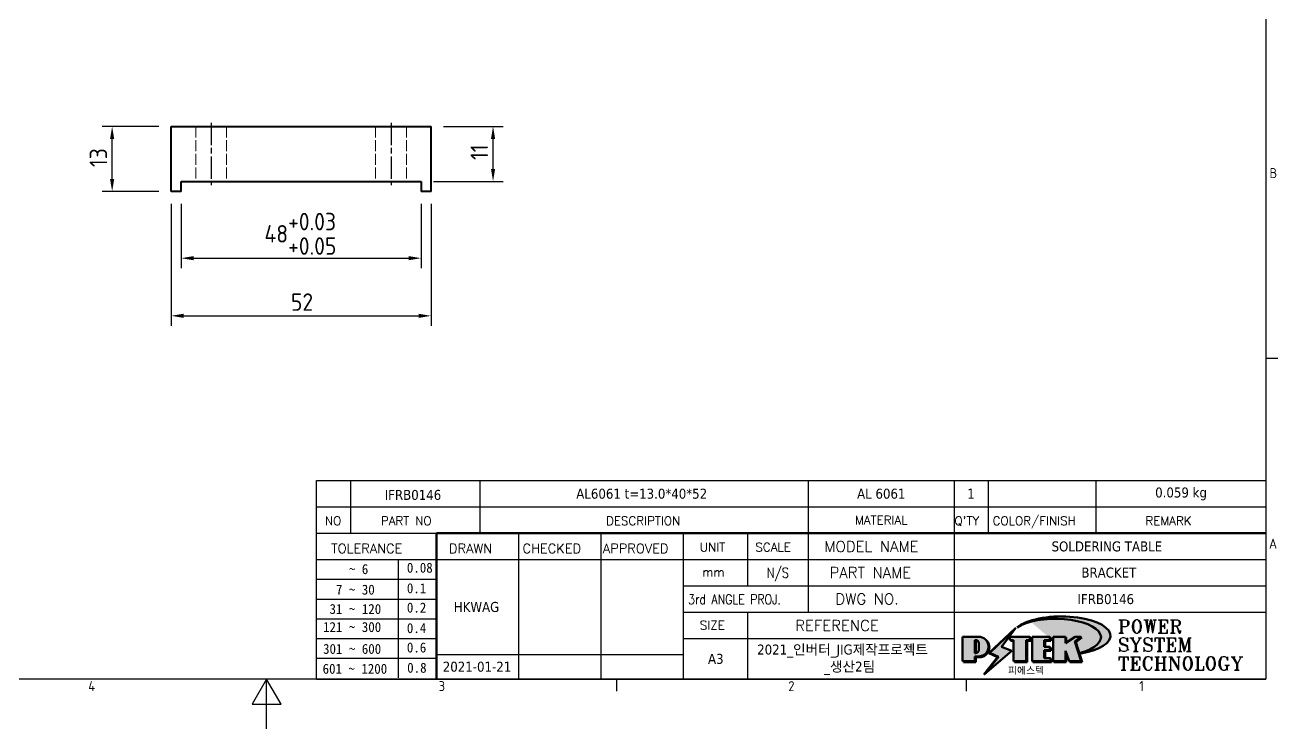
# Model space of a CAD drawing. Header units: millimetres. Extents: x 0 to 420, y 0 to 297.
# Drawn here: x 161.7 to 412.4, y 0 to 141 of the extents above; entities that cross this region are included whole.
import ezdxf
from ezdxf.enums import TextEntityAlignment as Align

# ---------------------------------------------------------------- set-up
doc = ezdxf.new("R2010")
doc.units = ezdxf.units.MM
doc.linetypes.add('CHAIN', pattern=[0.35429999999999995, 0.2362, -0.0295, 0.0591, -0.0295])
doc.linetypes.add('DASHED', pattern=[0.2067, 0.1654, -0.0413])
doc.layers.get('0').update_dxf_attribs({"color": 3, "lineweight": 25})
for name, color, linetype, lineweight in [('가려진 것(ISO)', 2, 'DASHED', 18), ('가시적인 것(ISO)', 3, 'Continuous', 40), ('경계(ISO)', 7, 'Continuous', 25), ('제목(ISO)', 5, 'Continuous', 50), ('중심선(ISO)', 1, 'Continuous', 25), ('치수(ISO)', 2, 'Continuous', 25), ('해치(ISO)', 7, 'Continuous', 18)]:
    doc.layers.add(name, color=color, linetype=linetype, lineweight=lineweight)
doc.styles.add('HAN_291', font='')
doc.styles.add('HAN_370', font='', dxfattribs={"width": 2})
doc.styles.add('RC_284', font='ROMANC.shx')
doc.styles.add('RC_287', font='ROMANC.shx')
doc.styles.add('RC_292', font='ROMANC.shx')
doc.styles.add('ROMANT_294', font='romant.shx')
doc.styles.add('문자 텍스트_PSTEK_POSCO', font='isocp.shx')
doc.styles.add('치수 텍스트_PSTEK_POSCO', font='isocp.shx')
doc.styles.add('텍스트 스타일198', font='tahoma.ttf')
doc.styles.add('텍스트 스타일333', font='ROMANC.shx', dxfattribs={"width": 0.800000011920929})
doc.styles.get('HAN_291').set_extended_font_data('GulimChe')
doc.styles.get('HAN_370').set_extended_font_data('GulimChe')
doc.dimstyles.new('치수_PSTEK_POSCO', dxfattribs={"dimtxt": 3.5, "dimasz": 2.5, "dimexe": 2, "dimexo": 2.5, "dimgap": 1, "dimtad": 1, "dimrnd": 1e-08, "dimdsep": 46, "dimtxsty": '치수 텍스트_PSTEK_POSCO', "dimcen": 0.09, "dimdle": 10, "dimclrd": 7, "dimclre": 7, "dimclrt": 2, "dimadec": 1, "dimazin": 2, "dimtfac": 1, "dimtmove": 0, "dimatfit": 3, "dimfxl": 0, "dimtolj": 1, "dimlwd": -1, "dimlwe": -1, "dimarcsym": 0})

# ---------------------------------------------------------------- blocks, each defined once
blk = doc.blocks.new('경계 Default Border')
at = {"layer": '경계(ISO)'}
for p, q in [((410, 74.25000190734863), (412.400016784668, 74.25000190734863)), ((280, 10), (280, 7.599999904632568)), ((350, 10), (350, 7.599999904632568))]:
    blk.add_line(p, q, dxfattribs=at)
at = {"layer": '경계(ISO)', "flags": 128}
for points in [[(10, 10), (10, 287.0000076293945), (410, 287.0000076293945), (410, 10), (10, 10)], [(210, 0), (210, 10), (207.1132469177246, 5), (212.8867530822754, 5), (210, 10)]]:
    blk.add_lwpolyline(points, dxfattribs=at)
at = {"layer": '경계(ISO)', "color": 2, "char_height": 2.000000029802322, "attachment_point": 7, "style": '문자 텍스트_PSTEK_POSCO'}
for s, insert in [('B', (410.718846771929, 110.3559296629392)), ('A', (410.6096005397006, 36.12023240455892)), ('4', (174.3156467487881, 7.599999970197677)), ('3', (244.4456930345745, 7.580929648038)), ('2', (314.418492964537, 7.580929648038)), ('1', (384.6573774223157, 7.599999970197677))]:
    blk.add_mtext(s, dxfattribs=dict(at, insert=insert))
blk = doc.blocks.new('제목 블록 PSTEK')
h = blk.add_hatch(color=1)
edge = h.paths.add_edge_path(flags=0)
edge.add_line((314.2242174273352, 19.60711530335299), (314.2242174273352, 17.00126995915134))
edge.add_line((314.2242174273352, 17.00126995915134), (314.3485873187598, 17.00126995915134))
edge.add_arc((314.3485873187598, 17.6527312952023), 0.6514613360509371, 270, 360)
edge.add_line((315.0000486548106, 17.6527312952023), (315.0000486548106, 18.95565396730211))
edge.add_arc((314.3485873187598, 18.95565396730212), 0.6514613360508712, 0, 90)
edge.add_line((314.3485873187598, 19.60711530335299), (314.2242174273352, 19.60711530335299))
edge = h.paths.add_edge_path()
edge.add_arc((314.9847713324306, 18.28938669179658), 1.969189947606664, 269.9999999999959, 450)
edge.add_line((314.9847713324306, 20.25857663940318), (311.7664314776902, 20.25857663940324))
edge.add_line((311.7664314776902, 20.25857663940324), (311.7664314776902, 15.3430047401139))
edge.add_line((311.7664314776902, 15.3430047401139), (314.2242174273352, 15.3430047401139))
edge.add_line((314.2242174273352, 15.3430047401139), (314.2242174273352, 16.32019674418991))
edge.add_line((314.2242174273352, 16.32019674418991), (314.9847713324307, 16.32019674418991))
for color, points in [(252, [(317.2195697678507, 17.0593801673321), (322.0326348870767, 21.62682475217465), (322.2781991042243, 21.94392121864296), (317.0471853425802, 16.97985676345368), (318.7512090904202, 16.1899260703855), (316.0018030350395, 12.71868385740789), (316.3356552234328, 13.00206718743325), (318.9235935156908, 16.2694494742633)]), (5, [(321.6183518841322, 17.4193704504104), (319.5281351041078, 18.24969419629727), (322.4505835294948, 22.02344462252142), (317.2195697678507, 17.0593801673321), (318.9235935156908, 16.2694494742633), (316.1741874603099, 12.79820726128571)]), (1, [(324.4839107253602, 19.60711530335299), (325.2419748254881, 19.60711530335299), (325.2419748254881, 20.25857663940324), (321.2266040451076, 20.25857663940324), (321.2266040451076, 19.60711530335299), (321.9846681452406, 19.60711530335299), (321.9846681452406, 15.3430047401139), (324.4839107253602, 15.3430047401139)]), (252, [(324.6615819988275, 19.45905590879572), (325.4196460989604, 19.45905590879572), (325.4196460989604, 20.11051724484596), (325.2419748254881, 20.11051724484596), (325.2419748254881, 19.60711530335299), (324.4839107253602, 19.60711530335299), (324.4839107253602, 15.3430047401139), (322.1623394187076, 15.3430047401139), (322.1623394187076, 15.19494534555726), (324.6615819988275, 15.19494534555726)]), (1, [(329.2277337269622, 20.25857663940324), (325.65654113025, 20.25857663940324), (325.65654113025, 15.3430047401139), (329.3580259941756, 15.3430047401139), (329.3580259941756, 15.9944660761648), (328.1137701654877, 15.9944660761648), (328.1137701654877, 17.56360607323003), (329.2277337269622, 17.56360607323003), (329.2277337269622, 18.25543873810179), (328.1137701654877, 18.25543873810179), (328.1137701654877, 19.60711530335299), (329.2277337269622, 19.60711530335299)]), (252, [(328.2914414389548, 19.45905590879572), (329.4054050004294, 19.45905590879572), (329.4054050004294, 20.11051724484596), (329.2277337269622, 20.11051724484596), (329.2277337269622, 19.60711530335299), (328.1137701654877, 19.60711530335299), (328.1137701654877, 18.25543873810179), (328.2914414389548, 18.25543873810179)]), (1, [(332.3312149849806, 20.25857663940324), (329.8592894925411, 20.25857663940324), (329.8592894925411, 15.3430047401139), (332.3312149849806, 15.3430047401139), (332.3312149849806, 17.4318630164523), (333.0701931098801, 15.3430047401139), (335.4855464857051, 15.3430047401139), (334.2514536401189, 19.30614745124769), (335.4379594596742, 20.25857663940324), (334.3071782107978, 20.25857663940324), (332.3312149849806, 18.99741471888304)]), (252, [(332.5088862584528, 20.1105172448466), (332.3312149849806, 20.1105172448466), (332.3312149849806, 18.99741471888368), (332.5088862584528, 19.11081371413894)]), (252, [(335.6156307331414, 20.11051724484596), (335.2535118015555, 20.11051724484596), (334.2514536401189, 19.30614745124769), (335.4855464857051, 15.3430047401139), (333.1954852176545, 15.3430047401139), (333.2478643833523, 15.19494534555726), (335.6632177591723, 15.19494534555726), (334.4291249135862, 19.15808805669106)]), (252, [(321.9846681452406, 19.60711530335299), (321.4042753185749, 19.60711530335299), (321.4042753185749, 19.45905590879572), (321.9846681452406, 19.45905590879572)]), (252, [(328.2914414389548, 17.41554667867274), (329.4054050004294, 17.41554667867274), (329.4054050004294, 18.10737934354514), (329.2277337269622, 18.10737934354514), (329.2277337269622, 17.56360607323003), (328.1137701654877, 17.56360607323003), (328.1137701654877, 15.9944660761648), (328.2914414389548, 15.9944660761648)]), (252, [(329.5356972676428, 15.8464066816075), (329.3580259941756, 15.8464066816075), (329.3580259941756, 15.3430047401139), (325.8342124037171, 15.3430047401139), (325.8342124037171, 15.19494534555726), (329.5356972676428, 15.19494534555726)]), (252, [(332.5088862584528, 16.92964231796647), (332.3312149849806, 17.43186301645164), (332.3312149849806, 15.3430047401139), (330.0369607660135, 15.3430047401139), (330.0369607660135, 15.19494534555726), (332.5088862584528, 15.19494534555726)])]:
    blk.add_hatch(color=color).paths.add_polyline_path(points)
h = blk.add_hatch(color=252)
edge = h.paths.add_edge_path()
edge.add_arc((314.9847713324309, 18.28938669179657), 1.969189947606666, 270, 406.8278729790604)
edge.add_arc((315.1624426058984, 18.1413272972396), 1.969189947606962, -90, 53.560984836317004, ccw=False)
edge.add_line((315.1624426058984, 16.17213734963263), (314.4018887008024, 16.17213734963263))
edge.add_line((314.4018887008024, 16.17213734963263), (314.4018887008024, 15.19494534555726))
edge.add_line((314.4018887008024, 15.19494534555726), (311.9441027511573, 15.19494534555726))
edge.add_line((311.9441027511573, 15.19494534555726), (311.9441027511573, 15.3430047401139))
edge.add_line((311.9441027511573, 15.3430047401139), (314.2242174273352, 15.3430047401139))
edge.add_line((314.2242174273352, 15.3430047401139), (314.2242174273352, 16.32019674418991))
edge.add_line((314.2242174273352, 16.32019674418991), (314.9847713324309, 16.32019674418991))
h = blk.add_hatch(color=252)
edge = h.paths.add_edge_path()
edge.add_line((314.4018887008024, 19.45905590879572), (314.5262585922315, 19.45905590879572))
edge.add_arc((314.5262585922314, 18.80759457274939), 0.6514613360463194, 60.4189348879147, 90.00000000000318, ccw=False)
edge.add_arc((314.3485873187602, 18.95565396730057), 0.6514613360524251, 39.96992292766206, 90.00000000009999)
edge.add_line((314.3485873187591, 19.60711530335307), (314.2242174273352, 19.60711530335298))
edge.add_line((314.2242174273352, 19.60711530335299), (314.2242174273352, 17.00126995915134))
edge.add_line((314.2242174273352, 17.00126995915134), (314.3485873187591, 17.00126995915134))
edge.add_arc((314.3485873187568, 17.652731295233), 0.6514613360816299, 270.0000000002, 274.6930825552478)
edge.add_line((314.4018887008024, 17.0034541317032), (314.4018887008024, 19.45905590879572))
at = {"layer": '해치(ISO)', "true_color": 0x27d1fc}
h = blk.add_hatch(color=140, dxfattribs=at)
edge = h.paths.add_edge_path()
edge.add_ellipse((330.3660919371412, 20.15576403068321), major_axis=(9.100907360794343, 0), ratio=0.4069904968023172, start_angle=301.3098473703837, end_angle=507.7436900681698)
edge.add_ellipse((331.5340919371412, 20.4634168429492), major_axis=(-9.82350664112931, 0), ratio=0.3942600559756514, start_angle=111.51207141178469, end_angle=334.47025347086895, ccw=False)
edge.add_line((335.1363447531188, 16.8601935978785), (335.0955236905705, 16.99119398620872))
at = {"color": 180}
for p, q in [((182.475792979055, 11.79100474011392), (182.4757929790549, 51.56524660363496)), ((182.4757929790549, 51.56524660363496), (372.4757929537551, 51.56524660363496)), ((189.2651435055721, 51.56524660363496), (189.2651435055722, 41.00524660363494)), ((215.2152739891528, 41.00524660363494), (215.2152739891528, 51.56524660363496)), ((280.8758854511282, 51.56524660363496), (280.8758854511282, 41.00524660363494)), ((310.0881549537552, 51.56524660363496), (310.0881549537553, 41.00524660363494)), ((316.9044520275131, 51.56524660363496), (316.9044520275127, 41.00524660363494)), ((338.4566026226726, 51.56524660363496), (338.4566026226727, 41.00524660363494)), ((372.4757929537551, 51.56524660363496), (372.4757929537551, 11.79100474011389)), ((182.475792979055, 46.2852466036349), (372.4757929537551, 46.28524660363492)), ((182.475792979055, 41.00524660363493), (206.451475290024, 41.00524660363493)), ((222.9401812389276, 11.79100474011392), (222.9401812389276, 41.00524660363494)), ((239.4288871878316, 11.79100474011392), (239.4288871878316, 41.00524660363494)), ((255.9175931367356, 11.79100474011392), (255.9175931367356, 41.00524660363494)), ((268.6918866058747, 41.00524660363494), (268.6918866058747, 30.44524660363498)), ((280.8758854511282, 41.00524660363494), (280.8758854511282, 25.16524660363502)), ((310.088154953755, 41.00524660363494), (310.088154953755, 11.79100474011392)), ((182.475792979055, 35.72524660363497), (206.451475290024, 35.72524660363497)), ((198.8621818849491, 12.02524660363491), (198.8621818849491, 35.72524660363497)), ((206.451475290024, 35.72524660363497), (372.4757929537551, 35.72524660363497)), ((182.475792979055, 31.77524660363492), (206.451475290024, 31.77524660363492)), ((255.917593136736, 30.44524660363498), (372.4757929537552, 30.44524660363501)), ((182.475792979055, 27.82524660363487), (206.451475290024, 27.82524660363487)), ((255.9175931367359, 25.16524660363502), (372.4757929537552, 25.165246603635)), ((268.6918866058744, 25.16524660363502), (268.6918866058744, 11.79100474011392)), ((182.475792979055, 23.87524660363505), (206.451475290024, 23.87524660363505)), ((182.475792979055, 19.92524660363478), (206.451475290024, 19.92524660363478)), ((255.9175931367359, 19.88524660363481), (310.0881549537553, 19.88524660363481)), ((182.475792979055, 15.97524660363496), (206.451475290024, 15.97524660363496)), ((206.451475290024, 16.74100474011396), (255.9175931367359, 16.74100474011396)), ((182.475792979055, 11.79100474011392), (372.4757929537551, 11.79100474011389))]:
    blk.add_line(p, q, dxfattribs=at)
at = {"color": 7, "lineweight": 50}
for p, q in [((206.4514752900237, 11.79100474011392), (206.4514752900237, 41.00524660363494)), ((206.451475290024, 41.00524660363494), (372.4757929537551, 41.00524660363496))]:
    blk.add_line(p, q, dxfattribs=at)
at = {"color": 7}
for p, q in [((311.7664314776902, 20.25900474011391), (311.7664314776902, 15.34300474011391)), ((314.9847713324309, 20.25857663940324), (311.7664314776902, 20.25857663940324)), ((314.9847713324309, 20.25857663940324), (311.7664314776902, 20.25857663940324)), ((311.7664314776902, 20.25857663940324), (311.7664314776902, 15.3430047401139)), ((322.2781991042243, 21.94392121864296), (317.0471853425802, 16.97985676345368)), ((322.4505835294948, 22.02344462252142), (317.2195697678507, 17.0593801673321)), ((317.2195697678507, 17.0593801673321), (322.0326348870767, 21.62682475217465)), ((319.5281351041078, 18.24969419629727), (322.4505835294948, 22.02344462252142)), ((325.2419748254881, 20.25857663940324), (321.2266040451076, 20.25857663940324)), ((321.2266040451076, 20.25857663940324), (321.2266040451076, 19.60711530335299)), ((325.2419748254881, 20.25857663940324), (321.2266040451076, 20.25857663940324)), ((321.2266040451076, 20.25857663940324), (321.2266040451076, 19.60711530335299)), ((322.0326348870767, 21.62682475217465), (322.2781991042243, 21.94392121864296)), ((325.2419748254881, 19.60711530335299), (325.2419748254881, 20.25857663940324)), ((325.2419748254881, 19.60711530335299), (325.2419748254881, 20.25857663940324)), ((325.4196460989604, 20.11051724484596), (325.2419748254881, 20.11051724484596)), ((325.2419748254881, 20.11051724484596), (325.2419748254881, 19.60711530335299)), ((325.4196460989604, 19.45905590879572), (325.4196460989604, 20.11051724484596)), ((329.2277337269622, 20.25857663940324), (325.65654113025, 20.25857663940324)), ((325.65654113025, 20.25857663940324), (325.65654113025, 15.3430047401139)), ((325.65654113025, 20.25857663940324), (325.65654113025, 15.3430047401139)), ((329.2277337269622, 20.25857663940324), (325.65654113025, 20.25857663940324)), ((329.2277337269622, 19.60711530335299), (329.2277337269622, 20.25857663940324)), ((329.2277337269622, 19.60711530335299), (329.2277337269622, 20.25857663940324)), ((329.4054050004294, 20.11051724484596), (329.2277337269622, 20.11051724484596)), ((329.2277337269622, 20.11051724484596), (329.2277337269622, 19.60711530335299)), ((329.4054050004294, 19.45905590879572), (329.4054050004294, 20.11051724484596)), ((332.3312149849806, 20.25857663940324), (329.8592894925411, 20.25857663940324)), ((329.8592894925411, 20.25857663940324), (329.8592894925411, 15.3430047401139)), ((329.8592894925411, 20.25857663940324), (329.8592894925411, 15.3430047401139)), ((332.3312149849806, 20.25857663940324), (329.8592894925411, 20.25857663940324)), ((334.3071782107978, 20.25857663940324), (332.3312149849806, 18.99741471888304)), ((332.3312149849806, 18.99741471888304), (332.3312149849806, 20.25857663940324)), ((334.3071782107978, 20.25857663940324), (332.3312149849806, 18.99741471888304)), ((332.3312149849806, 18.99741471888304), (332.3312149849806, 20.25857663940324)), ((332.5088862584528, 20.1105172448466), (332.3312149849806, 20.1105172448466)), ((332.3312149849806, 20.1105172448466), (332.3312149849806, 18.99741471888368)), ((332.5088862584528, 19.11081371413894), (332.5088862584528, 20.1105172448466)), ((334.2514536401189, 19.30614745124769), (335.4379594596742, 20.25857663940324)), ((334.2514536401189, 19.30614745124769), (335.4379594596742, 20.25857663940324)), ((335.2535118015555, 20.11051724484596), (334.2514536401189, 19.30614745124769)), ((335.4379594596742, 20.25857663940324), (334.3071782107978, 20.25857663940324)), ((335.4379594596742, 20.25857663940324), (334.3071782107978, 20.25857663940324)), ((334.4291249135862, 19.15808805669104), (335.6156307331414, 20.11051724484596)), ((335.6156307331414, 20.11051724484596), (335.2535118015555, 20.11051724484596)), ((314.2242174273352, 17.00126995915134), (314.2242174273352, 19.60711530335299)), ((314.2242174273352, 19.60711530335299), (314.3485873187591, 19.60711530335299)), ((314.3485873187591, 19.60711530335299), (314.2242174273352, 19.60711530335299)), ((314.2242174273352, 19.60711530335299), (314.2242174273352, 17.00126995915134)), ((314.2242174273352, 17.00126995915134), (314.2242174273352, 19.60711530335299)), ((314.2242174273352, 19.60711530335299), (314.3485873187591, 19.60711530335299)), ((314.4018887008024, 19.45905590879572), (314.5262585922314, 19.45905590879572)), ((314.4018887008024, 17.0034541317032), (314.4018887008024, 19.45905590879572)), ((315.0000486548106, 18.95565396730275), (315.0000486548106, 17.65273129520161)), ((315.0000486548106, 18.95565396730275), (315.0000486548106, 17.65273129520161)), ((321.6183518841322, 17.4193704504104), (319.5281351041078, 18.24969419629727)), ((321.2266040451076, 19.60711530335299), (321.9846681452406, 19.60711530335299)), ((321.2266040451076, 19.60711530335299), (321.9846681452406, 19.60711530335299)), ((321.4042753185749, 19.60711530335299), (321.4042753185749, 19.45905590879572)), ((321.9846681452406, 19.60711530335299), (321.4042753185749, 19.60711530335299)), ((321.4042753185749, 19.45905590879572), (321.9846681452406, 19.45905590879572)), ((321.9846681452406, 19.60711530335299), (321.9846681452406, 15.3430047401139)), ((321.9846681452406, 19.45905590879572), (321.9846681452406, 19.60711530335299)), ((321.9846681452406, 19.60711530335299), (321.9846681452406, 15.3430047401139)), ((324.4839107253602, 19.60711530335299), (325.2419748254881, 19.60711530335299)), ((324.4839107253602, 15.3430047401139), (324.4839107253602, 19.60711530335299)), ((325.2419748254881, 19.60711530335299), (324.4839107253602, 19.60711530335299)), ((324.4839107253602, 19.60711530335299), (324.4839107253602, 15.3430047401139)), ((324.4839107253602, 19.60711530335299), (325.2419748254881, 19.60711530335299)), ((324.4839107253602, 15.3430047401139), (324.4839107253602, 19.60711530335299)), ((324.6615819988275, 19.45905590879572), (325.4196460989604, 19.45905590879572)), ((324.6615819988275, 15.19494534555726), (324.6615819988275, 19.45905590879572)), ((328.1137701654877, 18.25543873810179), (328.1137701654877, 19.60711530335299)), ((328.1137701654877, 19.60711530335299), (329.2277337269622, 19.60711530335299)), ((329.2277337269622, 19.60711530335299), (328.1137701654877, 19.60711530335299)), ((328.1137701654877, 19.60711530335299), (328.1137701654877, 18.25543873810179)), ((328.1137701654877, 18.25543873810179), (328.1137701654877, 19.60711530335299)), ((328.1137701654877, 19.60711530335299), (329.2277337269622, 19.60711530335299)), ((329.2277337269622, 18.25543873810179), (328.1137701654877, 18.25543873810179)), ((328.1137701654877, 18.25543873810179), (328.2914414389548, 18.25543873810179)), ((329.2277337269622, 18.25543873810179), (328.1137701654877, 18.25543873810179)), ((328.1137701654877, 17.56360607323003), (329.2277337269622, 17.56360607323003)), ((328.1137701654877, 15.9944660761648), (328.1137701654877, 17.56360607323003)), ((329.2277337269622, 17.56360607323003), (328.1137701654877, 17.56360607323003)), ((328.1137701654877, 17.56360607323003), (328.1137701654877, 15.9944660761648)), ((328.1137701654877, 17.56360607323003), (329.2277337269622, 17.56360607323003)), ((328.1137701654877, 15.9944660761648), (328.1137701654877, 17.56360607323003)), ((328.2914414389548, 18.25543873810179), (328.2914414389548, 19.45905590879572)), ((328.2914414389548, 19.45905590879572), (329.4054050004294, 19.45905590879572)), ((329.2277337269622, 17.56360607323003), (329.2277337269622, 18.25543873810179)), ((329.2277337269622, 17.56360607323003), (329.2277337269622, 18.25543873810179)), ((329.4054050004294, 18.10737934354514), (329.2277337269622, 18.10737934354514)), ((329.2277337269622, 18.10737934354514), (329.2277337269622, 17.56360607323003)), ((329.4054050004294, 17.41554667867274), (329.4054050004294, 18.10737934354514)), ((332.3312149849806, 18.99741471888368), (332.5088862584528, 19.11081371413894)), ((335.4855464857051, 15.3430047401139), (334.2514536401189, 19.30614745124769)), ((334.2514536401189, 19.30614745124769), (335.4855464857051, 15.3430047401139)), ((335.4855464857051, 15.3430047401139), (334.2514536401189, 19.30614745124769)), ((335.6632177591723, 15.19494534555726), (334.4291249135862, 19.15808805669104)), ((345.0447381189468, 17.50375595811051), (344.9867755289346, 17.689895936919)), ((311.7664314776902, 15.3430047401139), (314.2242174273352, 15.3430047401139)), ((311.7664314776902, 15.3430047401139), (314.2242174273352, 15.3430047401139)), ((314.2242174273352, 15.3430047401139), (311.9441027511573, 15.3430047401139)), ((311.9441027511573, 15.3430047401139), (311.9441027511573, 15.19494534555726)), ((311.9441027511573, 15.19494534555726), (314.4018887008024, 15.19494534555726)), ((314.3485873187591, 17.00126995915134), (314.2242174273352, 17.00126995915134)), ((314.2242174273352, 17.00126995915134), (314.3485873187591, 17.00126995915134)), ((314.3485873187591, 17.00126995915134), (314.2242174273352, 17.00126995915134)), ((314.2242174273352, 16.32019674418991), (314.9847713324309, 16.32019674418991)), ((314.2242174273352, 15.3430047401139), (314.2242174273352, 16.32019674418991)), ((314.9847713324309, 16.32019674418991), (314.2242174273352, 16.32019674418991)), ((314.2242174273352, 16.32019674418991), (314.2242174273352, 15.3430047401139)), ((314.2242174273352, 16.32019674418991), (314.9847713324309, 16.32019674418991)), ((314.2242174273352, 15.3430047401139), (314.2242174273352, 16.32019674418991)), ((314.4018887008024, 16.17213734963263), (315.162442605898, 16.17213734963263)), ((314.4018887008024, 15.19494534555726), (314.4018887008024, 16.17213734963263)), ((318.7512090904202, 16.1899260703855), (316.0018030350395, 12.71868385740789)), ((316.1741874603099, 12.79820726128571), (321.6183518841322, 17.4193704504104)), ((318.9235935156908, 16.2694494742633), (316.1741874603099, 12.79820726128571)), ((316.3356552234328, 13.00206718743325), (318.9235935156908, 16.2694494742633)), ((317.0471853425802, 16.97985676345368), (318.7512090904202, 16.1899260703855)), ((318.9235935156908, 16.2694494742633), (317.2195697678507, 17.0593801673321)), ((317.2195697678507, 17.0593801673321), (318.9235935156908, 16.2694494742633)), ((321.9846681452406, 15.3430047401139), (324.4839107253602, 15.3430047401139)), ((321.9846681452406, 15.3430047401139), (324.4839107253602, 15.3430047401139)), ((324.4839107253602, 15.3430047401139), (322.1623394187076, 15.3430047401139)), ((322.1623394187076, 15.3430047401139), (322.1623394187076, 15.19494534555726)), ((322.1623394187076, 15.19494534555726), (324.6615819988275, 15.19494534555726)), ((325.65654113025, 15.3430047401139), (329.3580259941756, 15.3430047401139)), ((325.65654113025, 15.3430047401139), (329.3580259941756, 15.3430047401139)), ((329.3580259941756, 15.3430047401139), (325.8342124037171, 15.3430047401139)), ((325.8342124037171, 15.3430047401139), (325.8342124037171, 15.19494534555726)), ((325.8342124037171, 15.19494534555726), (329.5356972676428, 15.19494534555726)), ((329.3580259941756, 15.9944660761648), (328.1137701654877, 15.9944660761648)), ((328.1137701654877, 15.9944660761648), (328.2914414389548, 15.9944660761648)), ((329.3580259941756, 15.9944660761648), (328.1137701654877, 15.9944660761648)), ((328.2914414389548, 15.9944660761648), (328.2914414389548, 17.41554667867274)), ((328.2914414389548, 17.41554667867274), (329.4054050004294, 17.41554667867274)), ((329.3580259941756, 15.3430047401139), (329.3580259941756, 15.9944660761648)), ((329.3580259941756, 15.3430047401139), (329.3580259941756, 15.9944660761648)), ((329.5356972676428, 15.8464066816075), (329.3580259941756, 15.8464066816075)), ((329.3580259941756, 15.8464066816075), (329.3580259941756, 15.3430047401139)), ((329.5356972676428, 15.19494534555726), (329.5356972676428, 15.8464066816075)), ((329.8592894925411, 15.3430047401139), (332.3312149849806, 15.3430047401139)), ((329.8592894925411, 15.3430047401139), (332.3312149849806, 15.3430047401139)), ((332.3312149849806, 15.3430047401139), (330.0369607660135, 15.3430047401139)), ((330.0369607660135, 15.3430047401139), (330.0369607660135, 15.19494534555726)), ((330.0369607660135, 15.19494534555726), (332.5088862584528, 15.19494534555726)), ((332.3312149849806, 17.4318630164523), (333.0701931098801, 15.3430047401139)), ((332.3312149849806, 15.3430047401139), (332.3312149849806, 17.4318630164523)), ((332.5088862584528, 16.92964231796647), (332.3312149849806, 17.43186301645164)), ((332.3312149849806, 17.43186301645164), (332.3312149849806, 15.3430047401139)), ((332.3312149849806, 17.4318630164523), (333.0701931098801, 15.3430047401139)), ((332.3312149849806, 15.3430047401139), (332.3312149849806, 17.4318630164523)), ((332.5088862584528, 15.19494534555726), (332.5088862584528, 16.92964231796647)), ((333.0701931098801, 15.3430047401139), (335.4855464857051, 15.3430047401139)), ((333.0701931098801, 15.3430047401139), (335.4855464857051, 15.3430047401139)), ((335.4855464857051, 15.3430047401139), (333.1954852176545, 15.3430047401139)), ((333.1954852176545, 15.3430047401139), (333.2478643833523, 15.19494534555726)), ((333.2478643833523, 15.19494534555726), (335.6632177591723, 15.19494534555726)), ((316.0018030350395, 12.71868385740789), (316.3356552234328, 13.00206718743325))]:
    blk.add_line(p, q, dxfattribs=at)
at = {"color": 1}
for p, q in [((314.9847713324309, 20.25857663940324), (311.7664314776902, 20.25857663940324)), ((311.7664314776902, 20.25857663940324), (311.7664314776902, 15.3430047401139)), ((325.2419748254881, 20.25857663940324), (321.2266040451076, 20.25857663940324)), ((321.2266040451076, 20.25857663940324), (321.2266040451076, 19.60711530335299)), ((325.2419748254881, 19.60711530335299), (325.2419748254881, 20.25857663940324)), ((329.2277337269622, 20.25857663940324), (325.65654113025, 20.25857663940324)), ((325.65654113025, 20.25857663940324), (325.65654113025, 15.3430047401139)), ((329.2277337269622, 19.60711530335299), (329.2277337269622, 20.25857663940324)), ((332.3312149849806, 20.25857663940324), (329.8592894925411, 20.25857663940324)), ((329.8592894925411, 20.25857663940324), (329.8592894925411, 15.3430047401139)), ((334.3071782107978, 20.25857663940324), (332.3312149849806, 18.99741471888304)), ((332.3312149849806, 18.99741471888304), (332.3312149849806, 20.25857663940324)), ((334.2514536401189, 19.30614745124769), (335.4379594596742, 20.25857663940324)), ((335.4379594596742, 20.25857663940324), (334.3071782107978, 20.25857663940324)), ((314.2242174273352, 17.00126995915134), (314.2242174273352, 19.60711530335299)), ((314.2242174273352, 19.60711530335299), (314.3485873187591, 19.60711530335299)), ((315.0000486548106, 18.95565396730275), (315.0000486548106, 17.65273129520161)), ((321.2266040451076, 19.60711530335299), (321.9846681452406, 19.60711530335299)), ((321.9846681452406, 19.60711530335299), (321.9846681452406, 15.3430047401139)), ((324.4839107253602, 19.60711530335299), (325.2419748254881, 19.60711530335299)), ((324.4839107253602, 15.3430047401139), (324.4839107253602, 19.60711530335299)), ((328.1137701654877, 18.25543873810179), (328.1137701654877, 19.60711530335299)), ((328.1137701654877, 19.60711530335299), (329.2277337269622, 19.60711530335299)), ((329.2277337269622, 18.25543873810179), (328.1137701654877, 18.25543873810179)), ((328.1137701654877, 17.56360607323003), (329.2277337269622, 17.56360607323003)), ((328.1137701654877, 15.9944660761648), (328.1137701654877, 17.56360607323003)), ((329.2277337269622, 17.56360607323003), (329.2277337269622, 18.25543873810179)), ((335.4855464857051, 15.3430047401139), (334.2514536401189, 19.30614745124769)), ((311.7664314776902, 15.3430047401139), (314.2242174273352, 15.3430047401139)), ((314.3485873187591, 17.00126995915134), (314.2242174273352, 17.00126995915134)), ((314.2242174273352, 16.32019674418991), (314.9847713324309, 16.32019674418991)), ((314.2242174273352, 15.3430047401139), (314.2242174273352, 16.32019674418991)), ((321.9846681452406, 15.3430047401139), (324.4839107253602, 15.3430047401139)), ((325.65654113025, 15.3430047401139), (329.3580259941756, 15.3430047401139)), ((329.3580259941756, 15.9944660761648), (328.1137701654877, 15.9944660761648)), ((329.3580259941756, 15.3430047401139), (329.3580259941756, 15.9944660761648)), ((329.8592894925411, 15.3430047401139), (332.3312149849806, 15.3430047401139)), ((332.3312149849806, 17.4318630164523), (333.0701931098801, 15.3430047401139)), ((332.3312149849806, 15.3430047401139), (332.3312149849806, 17.4318630164523)), ((333.0701931098801, 15.3430047401139), (335.4855464857051, 15.3430047401139))]:
    blk.add_line(p, q, dxfattribs=at)
at = {"color": 5}
for p, q in [((322.4505835294948, 22.02344462252142), (317.2195697678507, 17.0593801673321)), ((319.5281351041078, 18.24969419629727), (322.4505835294948, 22.02344462252142)), ((321.6183518841322, 17.4193704504104), (319.5281351041078, 18.24969419629727)), ((316.1741874603099, 12.79820726128571), (321.6183518841322, 17.4193704504104)), ((318.9235935156908, 16.2694494742633), (316.1741874603099, 12.79820726128571)), ((317.2195697678507, 17.0593801673321), (318.9235935156908, 16.2694494742633))]:
    blk.add_line(p, q, dxfattribs=at)
at = {"color": 7}
for centre, radius, start, end in [((314.9847713324309, 18.28938669179658), 1.969189947606665, 270, 90), ((314.9847713324309, 18.28938669179658), 1.969189947606665, 270, 90), ((314.3485873187598, 18.95565396730211), 0.6514613360508712, 0, 90), ((314.3485873187602, 18.95565396730057), 0.6514613360524251, 39.96992292766117, 90), ((314.3485873187598, 18.95565396730212), 0.6514613360508712, 0, 90), ((314.3485873187597, 17.65273129520228), 0.6514613360509381, 270, 0), ((314.3485873187598, 17.6527312952023), 0.6514613360509381, 270, 0), ((314.5262585922314, 18.80759457274939), 0.6514613360463193, 60.41893488791137, 90), ((314.9847713324307, 18.2893866917965), 1.969189947606594, 270, 46.82787297909833), ((315.1624426058984, 18.1413272972396), 1.969189947606961, 270, 53.56098483636067), ((314.3485873187568, 17.652731295233), 0.6514613360816299, 270, 274.6930825552478)]:
    blk.add_arc(centre, radius, start, end, dxfattribs=at)
at = {"color": 1}
for centre, radius, start, end in [((314.9847713324309, 18.28938669179657), 1.969189947606665, 270, 90), ((314.3485873187598, 18.95565396730211), 0.6514613360508712, 0, 90), ((314.3485873187598, 17.6527312952023), 0.6514613360509381, 270, 0)]:
    blk.add_arc(centre, radius, start, end, dxfattribs=at)
at = {"layer": '제목(ISO)', "lineweight": 18}
blk.add_line((182.475792979055, 35.72500474011393), (182.475792979055, 11.79100474011392), dxfattribs=at)
at = {"layer": '제목(ISO)'}
for p, q in [((314.9847713324306, 20.25857663940324), (311.7664314776902, 20.25857663940324)), ((311.7664314776902, 20.25857663940324), (311.7664314776902, 15.3430047401139)), ((322.2781991042243, 21.94392121864296), (317.0471853425802, 16.97985676345368)), ((322.4505835294948, 22.02344462252142), (317.2195697678507, 17.0593801673321)), ((317.2195697678507, 17.0593801673321), (322.0326348870767, 21.62682475217465)), ((319.5281351041078, 18.24969419629727), (322.4505835294948, 22.02344462252142)), ((325.2419748254881, 20.25857663940324), (321.2266040451076, 20.25857663940324)), ((321.2266040451076, 20.25857663940324), (321.2266040451076, 19.60711530335299)), ((322.0326348870767, 21.62682475217465), (322.2781991042243, 21.94392121864296)), ((325.2419748254881, 19.60711530335299), (325.2419748254881, 20.25857663940324)), ((325.4196460989604, 20.11051724484596), (325.2419748254881, 20.11051724484596)), ((325.2419748254881, 20.11051724484596), (325.2419748254881, 19.60711530335299)), ((325.4196460989604, 19.45905590879572), (325.4196460989604, 20.11051724484596)), ((329.2277337269622, 20.25857663940324), (325.65654113025, 20.25857663940324)), ((325.65654113025, 20.25857663940324), (325.65654113025, 15.3430047401139)), ((329.2277337269622, 19.60711530335299), (329.2277337269622, 20.25857663940324)), ((329.4054050004294, 20.11051724484596), (329.2277337269622, 20.11051724484596)), ((329.2277337269622, 20.11051724484596), (329.2277337269622, 19.60711530335299)), ((329.4054050004294, 19.45905590879572), (329.4054050004294, 20.11051724484596)), ((332.3312149849806, 20.25857663940324), (329.8592894925411, 20.25857663940324)), ((329.8592894925411, 20.25857663940324), (329.8592894925411, 15.3430047401139)), ((334.3071782107978, 20.25857663940324), (332.3312149849806, 18.99741471888304)), ((332.3312149849806, 18.99741471888304), (332.3312149849806, 20.25857663940324)), ((332.5088862584528, 20.1105172448466), (332.3312149849806, 20.1105172448466)), ((332.3312149849806, 20.1105172448466), (332.3312149849806, 18.99741471888368)), ((332.5088862584528, 19.11081371413894), (332.5088862584528, 20.1105172448466)), ((334.2514536401189, 19.30614745124769), (335.4379594596742, 20.25857663940324)), ((335.2535118015555, 20.11051724484596), (334.2514536401189, 19.30614745124769)), ((335.4379594596742, 20.25857663940324), (334.3071782107978, 20.25857663940324)), ((334.4291249135862, 19.15808805669106), (335.6156307331414, 20.11051724484596)), ((335.6156307331414, 20.11051724484596), (335.2535118015555, 20.11051724484596)), ((314.2242174273352, 17.00126995915134), (314.2242174273352, 19.60711530335299)), ((314.2242174273352, 19.60711530335299), (314.3485873187598, 19.60711530335299)), ((314.3485873187591, 19.60711530335299), (314.2242174273352, 19.60711530335299)), ((314.2242174273352, 19.60711530335299), (314.2242174273352, 17.00126995915134)), ((314.4018887008024, 19.45905590879572), (314.5262585922314, 19.45905590879572)), ((314.4018887008024, 17.0034541317032), (314.4018887008024, 19.45905590879572)), ((315.0000486548106, 18.95565396730211), (315.0000486548106, 17.6527312952023)), ((321.6183518841322, 17.4193704504104), (319.5281351041078, 18.24969419629727)), ((321.2266040451076, 19.60711530335299), (321.9846681452406, 19.60711530335299)), ((321.9846681452406, 19.60711530335299), (321.4042753185749, 19.60711530335299)), ((321.4042753185749, 19.60711530335299), (321.4042753185749, 19.45905590879572)), ((321.4042753185749, 19.45905590879572), (321.9846681452406, 19.45905590879572)), ((321.9846681452406, 19.60711530335299), (321.9846681452406, 15.3430047401139)), ((321.9846681452406, 19.45905590879572), (321.9846681452406, 19.60711530335299)), ((324.4839107253602, 19.60711530335299), (325.2419748254881, 19.60711530335299)), ((324.4839107253602, 15.3430047401139), (324.4839107253602, 19.60711530335299)), ((325.2419748254881, 19.60711530335299), (324.4839107253602, 19.60711530335299)), ((324.4839107253602, 19.60711530335299), (324.4839107253602, 15.3430047401139)), ((324.6615819988275, 19.45905590879572), (325.4196460989604, 19.45905590879572)), ((324.6615819988275, 15.19494534555726), (324.6615819988275, 19.45905590879572)), ((328.1137701654877, 18.25543873810179), (328.1137701654877, 19.60711530335299)), ((328.1137701654877, 19.60711530335299), (329.2277337269622, 19.60711530335299)), ((329.2277337269622, 19.60711530335299), (328.1137701654877, 19.60711530335299)), ((328.1137701654877, 19.60711530335299), (328.1137701654877, 18.25543873810179)), ((329.2277337269622, 18.25543873810179), (328.1137701654877, 18.25543873810179)), ((328.1137701654877, 18.25543873810179), (328.2914414389548, 18.25543873810179)), ((328.1137701654877, 15.9944660761648), (328.1137701654877, 17.56360607323003)), ((328.1137701654877, 17.56360607323003), (329.2277337269622, 17.56360607323003)), ((329.2277337269622, 17.56360607323003), (328.1137701654877, 17.56360607323003)), ((328.1137701654877, 17.56360607323003), (328.1137701654877, 15.9944660761648)), ((328.2914414389548, 19.45905590879572), (329.4054050004294, 19.45905590879572)), ((328.2914414389548, 18.25543873810179), (328.2914414389548, 19.45905590879572)), ((329.2277337269622, 17.56360607323003), (329.2277337269622, 18.25543873810179)), ((329.4054050004294, 18.10737934354514), (329.2277337269622, 18.10737934354514)), ((329.2277337269622, 18.10737934354514), (329.2277337269622, 17.56360607323003)), ((329.4054050004294, 17.41554667867274), (329.4054050004294, 18.10737934354514)), ((332.3312149849806, 18.99741471888368), (332.5088862584528, 19.11081371413894)), ((335.4855464857051, 15.3430047401139), (334.2514536401189, 19.30614745124769)), ((334.2514536401189, 19.30614745124769), (335.4855464857051, 15.3430047401139)), ((335.6632177591723, 15.19494534555726), (334.4291249135862, 19.15808805669106)), ((311.7664314776902, 15.3430047401139), (314.2242174273352, 15.3430047401139)), ((314.2242174273352, 15.3430047401139), (311.9441027511573, 15.3430047401139)), ((311.9441027511573, 15.3430047401139), (311.9441027511573, 15.19494534555726)), ((311.9441027511573, 15.19494534555726), (314.4018887008024, 15.19494534555726)), ((314.3485873187598, 17.00126995915134), (314.2242174273352, 17.00126995915134)), ((314.2242174273352, 17.00126995915134), (314.3485873187591, 17.00126995915134)), ((314.2242174273352, 15.3430047401139), (314.2242174273352, 16.32019674418991)), ((314.2242174273352, 16.32019674418991), (314.9847713324307, 16.32019674418991)), ((314.9847713324309, 16.32019674418991), (314.2242174273352, 16.32019674418991)), ((314.2242174273352, 16.32019674418991), (314.2242174273352, 15.3430047401139)), ((314.4018887008024, 15.19494534555726), (314.4018887008024, 16.17213734963263)), ((314.4018887008024, 16.17213734963263), (315.1624426058984, 16.17213734963263)), ((318.7512090904202, 16.1899260703855), (316.0018030350395, 12.71868385740789)), ((316.1741874603099, 12.79820726128571), (321.6183518841322, 17.4193704504104)), ((318.9235935156908, 16.2694494742633), (316.1741874603099, 12.79820726128571)), ((316.3356552234328, 13.00206718743325), (318.9235935156908, 16.2694494742633)), ((317.0471853425802, 16.97985676345368), (318.7512090904202, 16.1899260703855)), ((317.2195697678507, 17.0593801673321), (318.9235935156908, 16.2694494742633)), ((318.9235935156908, 16.2694494742633), (317.2195697678507, 17.0593801673321)), ((321.9846681452406, 15.3430047401139), (324.4839107253602, 15.3430047401139)), ((324.4839107253602, 15.3430047401139), (322.1623394187076, 15.3430047401139)), ((322.1623394187076, 15.3430047401139), (322.1623394187076, 15.19494534555726)), ((322.1623394187076, 15.19494534555726), (324.6615819988275, 15.19494534555726)), ((325.65654113025, 15.3430047401139), (329.3580259941756, 15.3430047401139)), ((329.3580259941756, 15.3430047401139), (325.8342124037171, 15.3430047401139)), ((325.8342124037171, 15.3430047401139), (325.8342124037171, 15.19494534555726)), ((325.8342124037171, 15.19494534555726), (329.5356972676428, 15.19494534555726)), ((329.3580259941756, 15.9944660761648), (328.1137701654877, 15.9944660761648)), ((328.1137701654877, 15.9944660761648), (328.2914414389548, 15.9944660761648)), ((328.2914414389548, 17.41554667867274), (329.4054050004294, 17.41554667867274)), ((328.2914414389548, 15.9944660761648), (328.2914414389548, 17.41554667867274)), ((329.3580259941756, 15.3430047401139), (329.3580259941756, 15.9944660761648)), ((329.5356972676428, 15.8464066816075), (329.3580259941756, 15.8464066816075)), ((329.3580259941756, 15.8464066816075), (329.3580259941756, 15.3430047401139)), ((329.5356972676428, 15.19494534555726), (329.5356972676428, 15.8464066816075)), ((329.8592894925411, 15.3430047401139), (332.3312149849806, 15.3430047401139)), ((332.3312149849806, 15.3430047401139), (330.0369607660135, 15.3430047401139)), ((330.0369607660135, 15.3430047401139), (330.0369607660135, 15.19494534555726)), ((330.0369607660135, 15.19494534555726), (332.5088862584528, 15.19494534555726)), ((332.3312149849806, 15.3430047401139), (332.3312149849806, 17.4318630164523)), ((332.3312149849806, 17.4318630164523), (333.0701931098801, 15.3430047401139)), ((332.5088862584528, 16.92964231796647), (332.3312149849806, 17.43186301645164)), ((332.3312149849806, 17.43186301645164), (332.3312149849806, 15.3430047401139)), ((332.5088862584528, 15.19494534555726), (332.5088862584528, 16.92964231796647)), ((333.0701931098801, 15.3430047401139), (335.4855464857051, 15.3430047401139)), ((335.4855464857051, 15.3430047401139), (333.1954852176545, 15.3430047401139)), ((333.1954852176545, 15.3430047401139), (333.2478643833523, 15.19494534555726)), ((333.2478643833523, 15.19494534555726), (335.6632177591723, 15.19494534555726)), ((316.0018030350395, 12.71868385740789), (316.3356552234328, 13.00206718743325))]:
    blk.add_line(p, q, dxfattribs=at)
at = {"layer": '제목(ISO)', "color": 4}
blk.add_line((335.1363447531188, 16.8601935978785), (335.0955236905705, 16.99119398620872), dxfattribs=at)
at = {"layer": '제목(ISO)'}
for centre, radius, start, end in [((314.9847713324306, 18.28938669179658), 1.969189947606664, 46.82787297909431, 90), ((314.3485873187598, 18.95565396730212), 0.6514613360508712, 0, 90), ((314.3485873187602, 18.95565396730057), 0.6514613360524251, 39.96992292766117, 90), ((314.3485873187598, 17.6527312952023), 0.6514613360509371, 270, 0), ((314.5262585922314, 18.80759457274939), 0.6514613360463193, 60.41893488791137, 90), ((314.9847713324307, 18.2893866917965), 1.969189947606594, 270, 46.82787297909833), ((314.9847713324309, 18.28938669179657), 1.969189947606666, 270, 46.8278729790603), ((315.1624426058984, 18.1413272972396), 1.969189947606962, 270, 53.56098483631701), ((314.3485873187568, 17.652731295233), 0.6514613360816299, 270, 274.6930825552478)]:
    blk.add_arc(centre, radius, start, end, dxfattribs=at)
at = {"layer": '제목(ISO)', "color": 4}
for centre, major_axis, ratio, start_param, end_param in [((331.5340919371412, 20.4634168429492), (9.82350664112931, 0), 0.3942600559756514, 5.087845455444478, 8.97919982663645), ((330.3660919371412, 20.15576403068321), (9.100907360794343, 0), 0.4069904968023172, 5.258848905294775, 8.861799147915196)]:
    blk.add_ellipse(centre, major_axis=major_axis, ratio=ratio, start_param=start_param, end_param=end_param, dxfattribs=at)
at = {"color": 2}
for s, height, style, p in [('NO', 1.742399930953979, 'RC_284', (184.135398793432, 42.62317362549192)), ('PART NO', 1.742399930953979, 'RC_284', (195.3359407378685, 42.62317362549192)), ('DESCRIPTION', 1.742399930953979, 'RC_284', (240.4025565652523, 42.62317362549192)), ("Q'TY", 1.742399930953979, 'RC_284', (310.1440786515383, 42.62317362549192)), ('COLOR/FINISH', 1.742399930953979, 'RC_284', (317.7725341324144, 42.62317362549192)), ('REMARK', 1.742399930953979, 'RC_284', (348.346649953877, 42.62317362549192)), (' TOLERANCE', 1.899999976158142, 'RC_287', (184.0872874387979, 37.00893196870329)), ('DRAWN', 1.899999976158142, 'RC_287', (208.9766620976279, 37.00893196870329)), ('CHECKED', 1.899999976158142, 'RC_287', (223.6856844514997, 37.00893196870329)), ('APPROVED', 1.899999976158142, 'RC_287', (239.7795453577791, 37.00893196870329)), ('UNIT', 1.742399930953979, 'RC_284', (259.1652673287452, 37.34317362549218)), ('SCALE', 1.742399930953979, 'RC_284', (270.2934779252897, 37.34317362549218)), ('MODEL NAME', 2.178000062704086, 'RC_292', (284.096330289083, 37.25462520371384)), ('    ~ 6', 2.000000029802322, 'HAN_291', (183.7721304966814, 32.8176515608431)), ('0.08', 2.000000029802322, 'HAN_291', (200.5467345600617, 33.09873600004101)), ('mm', 1.742399930953979, 'RC_284', (259.6505418159997, 32.3543089683787)), ('PART NAME', 2.178000062704086, 'RC_292', (285.1416959765849, 32.03045329421792)), ('  7 ~ 30', 2.000000029802322, 'HAN_291', (183.7721304966814, 28.70538114822415)), ('0.1', 2.000000029802322, 'HAN_291', (200.5467345600617, 28.98646558742206)), (' DWG NO.', 2.178000062704086, 'RC_292', (284.8124284083233, 26.75045329421772)), (' 31 ~ 120', 2.000000029802322, 'HAN_291', (183.7721304966814, 24.82628181916237)), ('0.2', 2.000000029802322, 'HAN_291', (200.5467345600617, 25.10736625836028)), ('121 ~ 300', 2.000000029802322, 'HAN_291', (183.7721304966814, 21.21401206133254)), ('0.4', 2.000000029802322, 'HAN_291', (200.5467345600617, 20.99509650053045)), ('SIZE', 1.742399930953979, 'RC_284', (259.1652673287452, 21.69497768947366)), ('REFERENCE', 2.178000062704086, 'RC_292', (278.2741065029841, 21.43214925458022)), ('301 ~ 600', 2.000000029802322, 'HAN_291', (183.7721304966814, 16.83491273227077)), ('0.6', 2.000000029802322, 'HAN_291', (200.5467345600617, 17.11599717146868)), ('601 ~ 1200', 2.000000029802322, 'HAN_291', (183.6802025156883, 12.84759660881125)), ('0.8', 2.000000029802322, 'HAN_291', (200.6097246063884, 13.05732192299702))]:
    blk.add_text(s, height=height, dxfattribs=dict(at, style=style)).set_placement(p)
at = {"color": 2, "style": 'RC_284'}
blk.add_text('MATERIAL', height=1.742399930953979, dxfattribs=at).set_placement((295.4820202024417, 43.64524660363492), align=Align.MIDDLE_CENTER)
at = {"color": 7, "style": '텍스트 스타일333', "width": 0.7999999523162842}
blk.add_text('N/S', height=2.000000029802322, dxfattribs=at).set_placement((274.7838860285014, 33.08524660363496), align=Align.MIDDLE_CENTER)
at = {"color": 2, "style": '텍스트 스타일333', "width": 0.7999999523162842}
blk.add_text('3rd ANGLE PROJ.', height=2.000000029802322, dxfattribs=at).set_placement((256.8430306642954, 26.76148381654429))
at = {"color": 7, "style": 'ROMANT_294'}
for s, p in [('POWER', (342.82727231297, 20.97115304607566)), ('SYSTEM', (342.82727231297, 17.3284636719184)), ('TECHNOLOGY', (342.82727231297, 13.57194088644453))]:
    blk.add_text(s, height=2.700000107288361, dxfattribs=at).set_placement(p)
at = {"color": 7, "insert": (320.8519732224835, 14.21236326823155), "char_height": 1.400000005960464, "attachment_point": 1, "line_spacing_factor": 0.3319999873638153, "style": 'HAN_370'}
blk.add_mtext('\\fHY견고딕|b0|i0;\\H1.4000;피에스텍', dxfattribs=at)
at = {"layer": '제목(ISO)', "color": 7, "style": '텍스트 스타일198'}
for tag, p in [('설명_001', (234.4426370760459, 47.92245856837096)), ('재질_001', (290.6512612630799, 47.92591818687281)), ('질량\\P3;_001', (350.3046145979153, 48.1643332325385)), ('부품_번호_001', (196.1026627739819, 47.68071419841495)), ("3._Q'TY_001", (312.7051684940307, 47.92188863680521)), ('1._MODEL_NAME_001', (329.5717078477552, 37.36524659519486)), ('제목_001', (335.5349605824892, 32.12134217035067)), ('부품_번호_001', (334.7619030272138, 26.80591818687283)), ('설계자_001', (209.9396160013646, 25.23446884679021)), ('프로젝트_001', (270.6505342157298, 16.70493829396579)), ('작성_날짜_001', (207.7280646059359, 13.26600473167383)), ('시트_크기_001', (260.807090429518, 14.83812566343425)), ('프로젝트_002', (284.0400464855292, 13.28105905531428))]:
    blk.add_attdef(tag, p, '', height=2.000000029802322, dxfattribs=at)
for tag, p in [('4._COLOR', (327.6805273250926, 48.92524660363493)), ('점검자', (231.1845342133799, 26.23312567187446)), ('엔지니어링_승인자', (247.673240162284, 26.23312567187446)), ('점검_날짜', (231.1845342133799, 14.26600474011394)), ('엔지니어링_승인_날짜', (247.6732401622839, 14.26600474011394))]:
    blk.add_attdef(tag, text='', height=2.000000029802322, dxfattribs=at).set_placement(p, align=Align.MIDDLE_CENTER)
blk = doc.blocks.new('*D26')
at = {"layer": 'Defpoints', "color": 0, "transparency": 16777216}
for p in [(192.9003566178094, 107.7009325471922), (240.9003566178094, 107.7009325471922), (240.9003566178094, 94.31298694654735)]:
    blk.add_point(p, dxfattribs=at)
at = {"layer": '치수(ISO)', "color": 7, "transparency": 16777216}
for p, q in [((192.9003566178094, 105.2009325471922), (192.9003566178094, 92.31298694654735)), ((240.9003566178094, 105.2009325471922), (240.9003566178094, 92.31298694654735)), ((195.4003566178094, 94.31298694654735), (238.4003566178094, 94.31298694654735))]:
    blk.add_line(p, q, dxfattribs=at)
for points in [[(195.4003566178094, 94.72965361321403), (195.4003566178094, 93.89632027988068), (192.9003566178094, 94.31298694654735)], [(238.4003566178094, 94.72965361321403), (238.4003566178094, 93.89632027988068), (240.9003566178094, 94.31298694654735)]]:
    blk.add_solid(points, dxfattribs=at)
at = {"layer": '치수(ISO)', "color": 2, "transparency": 16777216, "insert": (209.5653692443941, 99.19267297946718), "char_height": 3.5, "attachment_point": 4, "style": '치수 텍스트_PSTEK_POSCO'}
blk.add_mtext('\\A1;48\\S+0.03^ +0.05;', dxfattribs=at)
blk = doc.blocks.new('*D27')
at = {"layer": 'Defpoints', "color": 0, "transparency": 16777216}
for p in [(190.9003566178094, 107.7009325471922), (242.9003566178095, 107.7009325471922), (242.9003566178095, 82.76645067001772)]:
    blk.add_point(p, dxfattribs=at)
at = {"layer": '치수(ISO)', "color": 7, "transparency": 16777216}
for p, q in [((190.9003566178094, 105.2009325471922), (190.9003566178094, 80.76645067001772)), ((242.9003566178095, 105.2009325471922), (242.9003566178095, 80.76645067001772)), ((193.4003566178094, 82.76645067001772), (240.4003566178095, 82.76645067001772))]:
    blk.add_line(p, q, dxfattribs=at)
for points in [[(193.4003566178094, 83.18311733668439), (193.4003566178094, 82.34978400335105), (190.9003566178094, 82.76645067001772)], [(240.4003566178095, 83.18311733668439), (240.4003566178095, 82.34978400335105), (242.9003566178095, 82.76645067001772)]]:
    blk.add_solid(points, dxfattribs=at)
at = {"layer": '치수(ISO)', "color": 2, "transparency": 16777216, "insert": (214.8702532713527, 85.51679515820669), "char_height": 3.5, "attachment_point": 4, "style": '치수 텍스트_PSTEK_POSCO'}
blk.add_mtext('\\A1;52', dxfattribs=at)
blk = doc.blocks.new('*D28')
at = {"layer": 'Defpoints', "color": 0, "transparency": 16777216}
for p in [(179.0820435810944, 120.7009325471922), (190.9003566178094, 120.7009325471922), (190.9003566178094, 107.7009325471922)]:
    blk.add_point(p, dxfattribs=at)
at = {"layer": '치수(ISO)', "color": 7, "transparency": 16777216}
for p, q in [((188.4003566178094, 120.7009325471922), (177.0820435810944, 120.7009325471922)), ((179.0820435810944, 110.2009325471922), (179.0820435810944, 118.2009325471922)), ((188.4003566178094, 107.7009325471922), (177.0820435810944, 107.7009325471922))]:
    blk.add_line(p, q, dxfattribs=at)
for points in [[(178.6653769144277, 118.2009325471922), (179.498710247761, 118.2009325471922), (179.0820435810944, 120.7009325471922)], [(178.6653769144277, 110.2009325471922), (179.498710247761, 110.2009325471922), (179.0820435810944, 107.7009325471922)]]:
    blk.add_solid(points, dxfattribs=at)
at = {"layer": '치수(ISO)', "color": 2, "transparency": 16777216, "insert": (176.3320435810943, 112.5534451737769), "char_height": 3.5, "attachment_point": 4, "rotation": 90, "style": '치수 텍스트_PSTEK_POSCO'}
blk.add_mtext('\\A1;13', dxfattribs=at)
blk = doc.blocks.new('*D29')
at = {"layer": 'Defpoints', "color": 0, "transparency": 16777216}
for p in [(242.9003566178095, 120.7009325471922), (255.3159140689038, 120.7009325471922), (240.9003566178094, 109.7009325471922)]:
    blk.add_point(p, dxfattribs=at)
at = {"layer": '치수(ISO)', "color": 7, "transparency": 16777216}
for p, q in [((245.4003566178095, 120.7009325471922), (257.3159140689037, 120.7009325471922)), ((255.3159140689038, 112.2009325471922), (255.3159140689038, 118.2009325471922)), ((243.4003566178094, 109.7009325471922), (257.3159140689037, 109.7009325471922))]:
    blk.add_line(p, q, dxfattribs=at)
for points in [[(254.8992474022371, 118.2009325471922), (255.7325807355704, 118.2009325471922), (255.3159140689038, 120.7009325471922)], [(254.8992474022371, 112.2009325471922), (255.7325807355704, 112.2009325471922), (255.3159140689038, 109.7009325471922)]]:
    blk.add_solid(points, dxfattribs=at)
at = {"layer": '치수(ISO)', "color": 2, "transparency": 16777216, "insert": (252.5659140689037, 113.9759325471922), "char_height": 3.5, "attachment_point": 4, "rotation": 90, "style": '치수 텍스트_PSTEK_POSCO'}
blk.add_mtext('\\A1;11', dxfattribs=at)

msp = doc.modelspace()

# ---------------------------------------------------------------- linework, layer by layer
at = {"layer": '가려진 것(ISO)', "ltscale": 13.30430603027344}
for p, q in [((195.8003566178094, 120.7009325471939), (195.8003566178094, 109.7009325471939)), ((202.0003566178094, 120.7009325471939), (202.0003566178094, 109.7009325471939)), ((231.8003566178094, 120.7009325471939), (231.8003566178094, 109.7009325471939)), ((238.0003566178094, 120.7009325471939), (238.0003566178094, 109.7009325471939))]:
    msp.add_line(p, q, dxfattribs=at)
at = {"layer": '가시적인 것(ISO)'}
for p, q in [((190.9003566178095, 120.7009325471922), (242.9003566178095, 120.7009325471922)), ((190.9003566178095, 107.7009325471922), (190.9003566178095, 120.7009325471922)), ((242.9003566178095, 107.7009325471922), (242.9003566178095, 120.7009325471922)), ((192.9003566178094, 107.7009325471922), (192.9003566178094, 109.7009325471922)), ((192.9003566178094, 109.7009325471922), (240.9003566178095, 109.7009325471922)), ((240.9003566178095, 109.7009325471922), (240.9003566178095, 107.7009325471922)), ((192.9003566178094, 107.7009325471922), (190.9003566178095, 107.7009325471922)), ((242.9003566178095, 107.7009325471922), (240.9003566178095, 107.7009325471922))]:
    msp.add_line(p, q, dxfattribs=at)
at = {"layer": '중심선(ISO)', "linetype": 'CHAIN', "ltscale": 19.05165100097656}
for p, q in [((198.9003566178094, 121.4509325471939), (198.9003566178094, 108.950932547194)), ((234.9003566178095, 121.4509325471939), (234.9003566178095, 108.950932547194))]:
    msp.add_line(p, q, dxfattribs=at)

# ---------------------------------------------------------------- block references
msp.add_blockref('경계 Default Border', (0, 0))
ref = msp.add_blockref('제목 블록 PSTEK', (37.52420704624484, -1.791004740113895))
ref.add_attrib('설계자_001', 'HKWAG', (247.4638230476094, 23.44346410667632), dxfattribs={"layer": '제목(ISO)', "color": 7, "height": 2.000000029802322, "style": '텍스트 스타일198'})
ref.add_attrib('프로젝트_001', '2021_인버터_JIG제작프로젝트', (308.1747412619746, 14.91393355385189), dxfattribs={"layer": '제목(ISO)', "color": 7, "height": 2.000000029802322, "style": '텍스트 스타일198'})
ref.add_attrib('시트_크기_001', 'A3', (298.3312974757628, 13.04712092332036), dxfattribs={"layer": '제목(ISO)', "color": 7, "height": 2.000000029802322, "style": '텍스트 스타일198'})
ref.add_attrib("3._Q'TY_001", '1', (350.2293755402756, 46.13088389669131), dxfattribs={"layer": '제목(ISO)', "color": 7, "height": 2.000000029802322, "style": '텍스트 스타일198'})
ref.add_attrib('작성_날짜_001', '2021-01-21', (245.2522716521808, 11.47499999155994), dxfattribs={"layer": '제목(ISO)', "color": 7, "height": 2.000000029802322, "style": '텍스트 스타일198'})
ref.add_attrib('재질_001', 'AL 6061', (328.1754683093248, 46.13491344675892), dxfattribs={"layer": '제목(ISO)', "color": 7, "height": 2.000000029802322, "style": '텍스트 스타일198'})
ref.add_attrib('부품_번호_001', 'IFRB0146', (372.2861100734586, 25.01491344675893), dxfattribs={"layer": '제목(ISO)', "color": 7, "height": 2.000000029802322, "style": '텍스트 스타일198'})
ref.add_attrib('1._MODEL_NAME_001', 'SOLDERING TABLE', (367.0959148940001, 35.57424185508097), dxfattribs={"layer": '제목(ISO)', "color": 7, "height": 2.000000029802322, "style": '텍스트 스타일198'})
ref.add_attrib('질량\\P3;_001', '0.059 kg', (387.8288216441601, 46.3733284924246), dxfattribs={"layer": '제목(ISO)', "color": 7, "height": 2.000000029802322, "style": '텍스트 스타일198'})
ref.add_attrib('설명_001', 'AL6061 t=13.0*40*52', (271.9668441222908, 46.13145382825707), dxfattribs={"layer": '제목(ISO)', "color": 7, "height": 2.000000029802322, "style": '텍스트 스타일198'})
ref.add_attrib('부품_번호_001', 'IFRB0146', (233.6268698202267, 45.88970945830106), dxfattribs={"layer": '제목(ISO)', "color": 7, "height": 2.000000029802322, "style": '텍스트 스타일198'})
ref.add_attrib('제목_001', 'BRACKET', (373.0591676287341, 30.33033743023677), dxfattribs={"layer": '제목(ISO)', "color": 7, "height": 2.000000029802322, "style": '텍스트 스타일198'})
ref.add_attrib('프로젝트_002', '_생산2팀', (321.5642535317739, 11.49005431520039), dxfattribs={"layer": '제목(ISO)', "color": 7, "height": 2.000000029802322, "style": '텍스트 스타일198'})

# ---------------------------------------------------------------- dimensions: what is measured, and where the dimension line sits
at = {"layer": '치수(ISO)', "color": 7}
for base, p1, p2, angle, override, picture, middle in [((179.0820435810944, 120.7009325471922), (190.9003566178094, 107.7009325471922), (190.9003566178094, 120.7009325471922), 90, {"dimdec": 2, "dimtp": 0, "dimtm": -0, "dimtdec": 2, "dimtofl": 0, "dimatfit": 1}, '*D28', (179.0820435810943, 114.2009325471922)), ((255.3159140689038, 120.7009325471922), (240.9003566178094, 109.7009325471922), (242.9003566178095, 120.7009325471922), 90, {"dimdec": 2, "dimtp": 0, "dimtm": -0, "dimtdec": 2, "dimtofl": 0, "dimatfit": 1}, '*D29', (255.3159140689037, 115.2009325471922)), ((242.9003566178095, 82.76645067001772), (190.9003566178094, 107.7009325471922), (242.9003566178095, 107.7009325471922), 180, {"dimdec": 2, "dimtp": 0, "dimtm": -0, "dimtdec": 2, "dimtofl": 0, "dimatfit": 1}, '*D27', (216.9003566178094, 82.76645067001772)), ((240.9003566178094, 94.31298694654735), (192.9003566178094, 107.7009325471922), (240.9003566178094, 107.7009325471922), 180, {"dimgap": 1, "dimdec": 2, "dimtol": 1, "dimlim": 0, "dimtp": 0.03, "dimtm": -0.05000000005000001, "dimtdec": 2, "dimtofl": 0, "dimatfit": 1}, '*D26', (216.9003566178094, 94.31298694654735))]:
    dim = msp.add_linear_dim(base=base, p1=p1, p2=p2, angle=angle, dimstyle='치수_PSTEK_POSCO', override=override, dxfattribs=at)
    dim.commit()
    dim.dimension.update_dxf_attribs({"geometry": picture, "text_midpoint": middle, "dimtype": 160})

doc.saveas('drawing.dxf')
